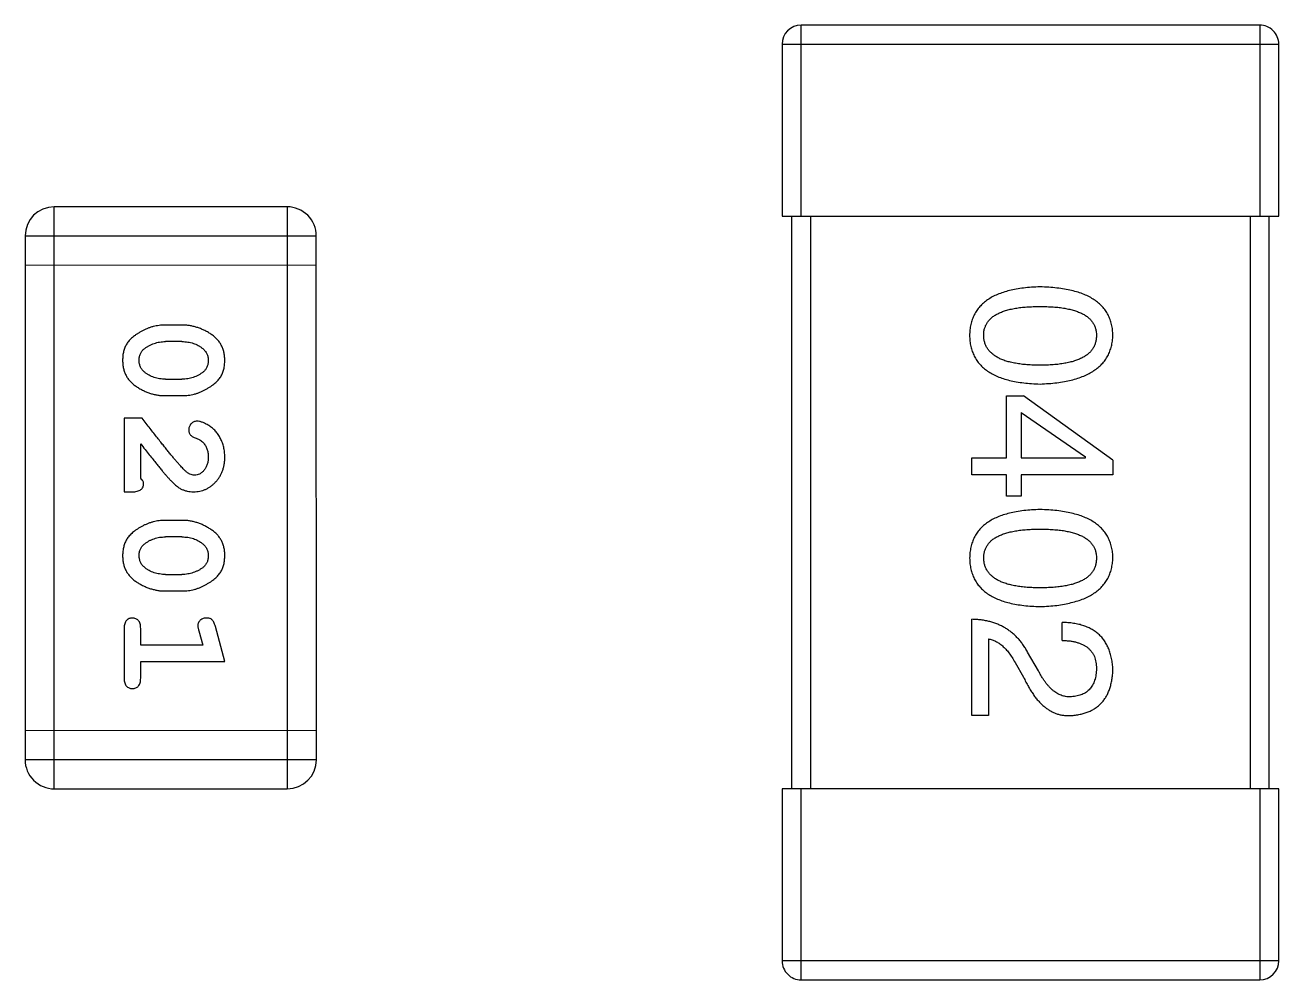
# Model space of a CAD drawing. Header units: millimetres. Extents: x 0 to 297, y 0 to 210.
# Drawn here: x 222.605 to 223.918, y 129.72 to 130.72 of the extents above; entities that cross this region are included whole.
import ezdxf

# ---------------------------------------------------------------- set-up
doc = ezdxf.new("R2010")
doc.units = ezdxf.units.MM
doc.layers.get('0').update_dxf_attribs({"linetype": 'CONTINUOUS'})

msp = doc.modelspace()

# ---------------------------------------------------------------- linework, layer by layer
at = {"color": 7, "linetype": 'Continuous'}
for p, q in [((223.4175, 130.5199), (223.4175, 130.7199)), ((223.8975, 130.7199), (223.4175, 130.7199)), ((223.8975, 130.7199), (223.8975, 130.5199)), ((223.3975, 130.6999), (223.3975, 130.5199)), ((223.3975, 130.6999), (223.9175, 130.6999)), ((223.9175, 130.5199), (223.9175, 130.6999)), ((222.6357, 129.92), (222.6357, 130.5296)), ((222.8795, 130.5296), (222.6357, 130.5296)), ((222.8795, 130.5296), (222.8796, 129.92)), ((223.3975, 130.5199), (223.9175, 130.5199)), ((223.4075, 130.5199), (223.4076, 129.9199)), ((223.4276, 129.9199), (223.4275, 130.5199)), ((223.8875, 130.5199), (223.8876, 129.9199)), ((223.9076, 129.9199), (223.9075, 130.5199)), ((222.6052, 130.4991), (222.6053, 129.9505)), ((222.6052, 130.4991), (222.91, 130.4991)), ((222.9101, 129.9505), (222.91, 130.4991)), ((222.6052, 130.4686), (222.91, 130.4687)), ((222.7696, 130.4057), (222.7519, 130.4057)), ((222.7694, 130.3884), (222.7521, 130.3884)), ((222.7522, 130.3491), (222.7694, 130.3491)), ((222.7519, 130.3318), (222.7696, 130.3318)), ((223.6324, 130.2668), (223.6324, 130.3316)), ((223.6324, 130.3316), (223.6504, 130.3316)), ((223.7438, 130.2644), (223.6504, 130.3316)), ((223.6479, 130.3143), (223.6479, 130.2668)), ((223.6479, 130.3143), (223.7152, 130.2676)), ((222.7088, 130.3082), (222.7089, 130.2311)), ((222.7277, 130.3082), (222.7088, 130.3082)), ((222.7262, 130.2452), (222.7262, 130.2814)), ((223.5963, 130.2488), (223.5963, 130.2668)), ((223.5963, 130.2668), (223.6324, 130.2668)), ((223.6479, 130.2668), (223.7152, 130.2668)), ((223.7152, 130.2668), (223.7152, 130.2676)), ((223.7438, 130.2644), (223.7439, 130.2488)), ((223.6324, 130.2488), (223.5963, 130.2488)), ((223.6324, 130.2266), (223.6324, 130.2488)), ((223.648, 130.2488), (223.648, 130.2266)), ((223.7439, 130.2488), (223.648, 130.2488)), ((222.7089, 130.2311), (222.7167, 130.2311)), ((223.648, 130.2266), (223.6324, 130.2266)), ((222.7696, 130.2012), (222.7519, 130.2012)), ((222.7694, 130.1839), (222.7522, 130.1839)), ((222.7522, 130.1446), (222.7694, 130.1446)), ((222.7519, 130.1273), (222.7697, 130.1273)), ((223.5963, 129.9968), (223.5963, 130.0976)), ((223.6906, 130.0755), (223.6906, 130.0943)), ((222.7089, 130.0879), (222.7089, 130.036)), ((222.7262, 130.0706), (222.7262, 130.0879)), ((222.787, 130.0856), (222.7911, 130.0706)), ((222.8143, 130.0533), (222.8044, 130.0899)), ((222.7911, 130.0706), (222.7262, 130.0706)), ((223.6135, 130.0771), (223.6136, 129.9968)), ((222.7262, 130.036), (222.7262, 130.0533)), ((222.7262, 130.0533), (222.8143, 130.0533)), ((223.6414, 130.0525), (223.6504, 130.0369)), ((223.666, 130.0435), (223.6545, 130.0632)), ((223.6136, 129.9968), (223.5963, 129.9968)), ((222.9101, 129.981), (222.6053, 129.9809)), ((222.9101, 129.9505), (222.6053, 129.9505)), ((222.6357, 129.92), (222.8796, 129.92)), ((223.3976, 129.9199), (223.3976, 129.7399)), ((223.9176, 129.9199), (223.3976, 129.9199)), ((223.4176, 129.7199), (223.4176, 129.9199)), ((223.8976, 129.9199), (223.8976, 129.7199)), ((223.9176, 129.7399), (223.9176, 129.9199)), ((223.9176, 129.7399), (223.3976, 129.7399)), ((223.4176, 129.7199), (223.8976, 129.7199))]:
    msp.add_line(p, q, dxfattribs=at)
for centre, radius, start, end in [((223.4175, 130.6999), 0.02, 90.0074, 180.0074), ((223.8975, 130.6999), 0.02, 0.0074, 90.0074), ((222.6357, 130.4991), 0.0305, 90.0074, 180.0074), ((222.8795, 130.4991), 0.0305, 0.0074, 90.0074), ((222.6357, 129.9505), 0.0305, 180.0074, 270.0074), ((222.8796, 129.9505), 0.0305, 270.0074, 0.0074), ((223.4176, 129.7399), 0.02, 180.0074, 270.0074), ((223.8976, 129.7399), 0.02, 270.0074, 0.0074)]:
    msp.add_arc(centre, radius, start, end, dxfattribs=at)
for points, knots in [([(223.6676, 130.4457), (223.6647, 130.4456), (223.6589, 130.4454), (223.6506, 130.4446), (223.6429, 130.4435), (223.6358, 130.442), (223.6292, 130.4401), (223.6231, 130.4379), (223.6176, 130.4353), (223.6127, 130.4323), (223.6083, 130.4289), (223.6045, 130.4252), (223.6013, 130.421), (223.5986, 130.4165), (223.5966, 130.4116), (223.595, 130.4064), (223.5941, 130.4007), (223.5939, 130.3968), (223.5938, 130.3949)], [0, 0, 0, 0, 0.087693, 0.170223, 0.247496, 0.319826, 0.387768, 0.451403, 0.511459, 0.568358, 0.622671, 0.675251, 0.726739, 0.778422, 0.830759, 0.884394, 0.940865, 1, 1, 1, 1]), ([(223.7438, 130.3949), (223.7437, 130.3969), (223.7436, 130.4007), (223.7426, 130.4064), (223.741, 130.4116), (223.7389, 130.4165), (223.7361, 130.421), (223.7328, 130.4252), (223.7289, 130.4289), (223.7243, 130.4323), (223.7193, 130.4353), (223.7136, 130.4379), (223.7073, 130.4402), (223.7005, 130.442), (223.6931, 130.4435), (223.6851, 130.4446), (223.6766, 130.4454), (223.6706, 130.4456), (223.6676, 130.4457)], [0, 0, 0, 0, 0.057911, 0.113262, 0.165956, 0.217443, 0.268511, 0.319665, 0.372, 0.426129, 0.483365, 0.543779, 0.607756, 0.676562, 0.749704, 0.827713, 0.911177, 1, 1, 1, 1]), ([(223.6086, 130.3949), (223.6086, 130.3961), (223.6087, 130.3985), (223.6094, 130.402), (223.6106, 130.4052), (223.6122, 130.4082), (223.6143, 130.4109), (223.6169, 130.4135), (223.6199, 130.4157), (223.6234, 130.4177), (223.6273, 130.4195), (223.6317, 130.421), (223.6366, 130.4223), (223.6419, 130.4234), (223.6477, 130.4242), (223.6539, 130.4248), (223.6606, 130.4251), (223.6652, 130.4252), (223.6676, 130.4252)], [0, 0, 0, 0, 0.049766, 0.097012, 0.143225, 0.188786, 0.235079, 0.282962, 0.333687, 0.387747, 0.445963, 0.508657, 0.576545, 0.649868, 0.72822, 0.812712, 0.903543, 1, 1, 1, 1]), ([(223.6676, 130.4252), (223.67, 130.4252), (223.6746, 130.4251), (223.6813, 130.4248), (223.6875, 130.4242), (223.6933, 130.4234), (223.6986, 130.4223), (223.7035, 130.4211), (223.7079, 130.4195), (223.7118, 130.4177), (223.7153, 130.4157), (223.7183, 130.4135), (223.7209, 130.4109), (223.723, 130.4082), (223.7246, 130.4052), (223.7258, 130.402), (223.7265, 130.3985), (223.7266, 130.3961), (223.7266, 130.3949)], [0, 0, 0, 0, 0.096452, 0.187278, 0.271765, 0.350519, 0.423437, 0.491321, 0.554011, 0.612224, 0.666281, 0.717003, 0.764884, 0.811423, 0.856783, 0.902993, 0.950236, 1, 1, 1, 1]), ([(222.7519, 130.4057), (222.7508, 130.4057), (222.7487, 130.4057), (222.7455, 130.4053), (222.7424, 130.4049), (222.7393, 130.4042), (222.7362, 130.4033), (222.7332, 130.4022), (222.7303, 130.4009), (222.7274, 130.3994), (222.7247, 130.3978), (222.7221, 130.3962), (222.7198, 130.3946), (222.7177, 130.3929), (222.7158, 130.3912), (222.7142, 130.3895), (222.7127, 130.3878), (222.7112, 130.3854), (222.7095, 130.3822), (222.7082, 130.3781), (222.7074, 130.3735), (222.7073, 130.3703), (222.7073, 130.3687)], [0, 0, 0, 0, 0.049886, 0.09882, 0.148132, 0.19689, 0.246038, 0.295176, 0.345305, 0.395692, 0.445312, 0.491875, 0.535813, 0.577009, 0.616081, 0.652689, 0.687585, 0.720206, 0.785062, 0.85223, 0.923759, 1, 1, 1, 1]), ([(222.8142, 130.3689), (222.8142, 130.3704), (222.8141, 130.3732), (222.8134, 130.3772), (222.8123, 130.3811), (222.8107, 130.3847), (222.8086, 130.388), (222.8061, 130.391), (222.8032, 130.3938), (222.7998, 130.3963), (222.7962, 130.3985), (222.7925, 130.4004), (222.7888, 130.402), (222.785, 130.4034), (222.7812, 130.4044), (222.7774, 130.4052), (222.7735, 130.4056), (222.7709, 130.4057), (222.7696, 130.4057)], [0, 0, 0, 0, 0.06692, 0.130834, 0.19258, 0.252759, 0.312631, 0.373411, 0.436359, 0.501894, 0.568244, 0.632472, 0.69556, 0.757163, 0.818592, 0.878885, 0.939235, 1, 1, 1, 1]), ([(223.5938, 130.3949), (223.5939, 130.3929), (223.5941, 130.389), (223.595, 130.3834), (223.5966, 130.3781), (223.5986, 130.3732), (223.6013, 130.3687), (223.6045, 130.3645), (223.6083, 130.3608), (223.6127, 130.3574), (223.6176, 130.3544), (223.6231, 130.3518), (223.6292, 130.3496), (223.6358, 130.3477), (223.6429, 130.3462), (223.6507, 130.3451), (223.6589, 130.3443), (223.6647, 130.3441), (223.6676, 130.344)], [0, 0, 0, 0, 0.059134, 0.115603, 0.169236, 0.221572, 0.273254, 0.32474, 0.377319, 0.431815, 0.488555, 0.548609, 0.612242, 0.680182, 0.75251, 0.829782, 0.91231, 1, 1, 1, 1]), ([(223.6676, 130.3637), (223.6653, 130.3637), (223.6607, 130.3638), (223.6541, 130.3641), (223.6479, 130.3647), (223.6422, 130.3656), (223.6369, 130.3667), (223.6321, 130.368), (223.6277, 130.3695), (223.6238, 130.3714), (223.6203, 130.3735), (223.6173, 130.3758), (223.6147, 130.3783), (223.6125, 130.3812), (223.6108, 130.3842), (223.6096, 130.3876), (223.6088, 130.3911), (223.6087, 130.3936), (223.6086, 130.3949)], [0, 0, 0, 0, 0.094834, 0.184067, 0.267029, 0.344713, 0.417334, 0.484367, 0.546941, 0.604717, 0.65953, 0.710539, 0.759381, 0.806382, 0.853027, 0.900623, 0.949121, 1, 1, 1, 1]), ([(223.6676, 130.344), (223.6706, 130.3442), (223.6765, 130.3444), (223.685, 130.3453), (223.6929, 130.3465), (223.7002, 130.348), (223.707, 130.3499), (223.7132, 130.3522), (223.7189, 130.3548), (223.7239, 130.3579), (223.7285, 130.3612), (223.7324, 130.3649), (223.7358, 130.369), (223.7386, 130.3735), (223.7408, 130.3784), (223.7424, 130.3835), (223.7435, 130.3891), (223.7437, 130.3929), (223.7438, 130.3949)], [0, 0, 0, 0, 0.088475, 0.171606, 0.249595, 0.322626, 0.391327, 0.455765, 0.516374, 0.573675, 0.628522, 0.681161, 0.732559, 0.783563, 0.83504, 0.887639, 0.942585, 1, 1, 1, 1]), ([(223.7266, 130.3949), (223.7266, 130.3936), (223.7265, 130.3912), (223.7258, 130.3876), (223.7246, 130.3843), (223.723, 130.3812), (223.7209, 130.3784), (223.7183, 130.3758), (223.7153, 130.3735), (223.7118, 130.3714), (223.7079, 130.3696), (223.7035, 130.368), (223.6986, 130.3667), (223.6933, 130.3656), (223.6875, 130.3647), (223.6813, 130.3641), (223.6746, 130.3638), (223.67, 130.3637), (223.6676, 130.3637)], [0, 0, 0, 0, 0.050604, 0.098688, 0.145699, 0.191791, 0.238625, 0.286717, 0.337546, 0.391814, 0.449755, 0.512106, 0.579685, 0.652048, 0.730262, 0.814146, 0.904281, 1, 1, 1, 1]), ([(222.7246, 130.3686), (222.7246, 130.3693), (222.7246, 130.3705), (222.7249, 130.3723), (222.7253, 130.374), (222.7259, 130.3756), (222.7266, 130.3771), (222.7275, 130.3784), (222.7286, 130.3797), (222.7294, 130.3804), (222.7299, 130.3808)], [0, 0, 0, 0, 0.139844, 0.271849, 0.399162, 0.521619, 0.6402, 0.758957, 0.87828, 1, 1, 1, 1]), ([(222.7299, 130.3808), (222.7306, 130.3814), (222.7322, 130.3826), (222.7348, 130.3841), (222.7374, 130.3855), (222.7402, 130.3865), (222.743, 130.3874), (222.746, 130.388), (222.749, 130.3883), (222.7511, 130.3884), (222.7521, 130.3884)], [0, 0, 0, 0, 0.124927, 0.248361, 0.370889, 0.492583, 0.61616, 0.741472, 0.869044, 1, 1, 1, 1]), ([(222.7694, 130.3884), (222.7704, 130.3884), (222.7725, 130.3883), (222.7756, 130.388), (222.7785, 130.3875), (222.7813, 130.3866), (222.784, 130.3856), (222.7865, 130.3844), (222.7889, 130.3829), (222.7904, 130.3817), (222.7911, 130.3812)], [0, 0, 0, 0, 0.135446, 0.266257, 0.393419, 0.517936, 0.639137, 0.758785, 0.879345, 1, 1, 1, 1]), ([(222.7911, 130.3812), (222.7916, 130.3807), (222.7925, 130.3799), (222.7937, 130.3786), (222.7947, 130.3772), (222.7955, 130.3757), (222.7962, 130.3741), (222.7966, 130.3724), (222.7969, 130.3706), (222.7969, 130.3694), (222.7969, 130.3688)], [0, 0, 0, 0, 0.13042, 0.256046, 0.378133, 0.498725, 0.620452, 0.742761, 0.869406, 1, 1, 1, 1]), ([(222.7073, 130.3687), (222.7073, 130.3672), (222.7074, 130.3644), (222.7081, 130.3603), (222.7092, 130.3565), (222.7108, 130.3529), (222.7128, 130.3496), (222.7154, 130.3465), (222.7183, 130.3437), (222.7217, 130.3413), (222.7253, 130.3391), (222.729, 130.3371), (222.7327, 130.3355), (222.7364, 130.3341), (222.7402, 130.3331), (222.7441, 130.3323), (222.748, 130.3319), (222.7506, 130.3318), (222.7519, 130.3318)], [0, 0, 0, 0, 0.067217, 0.131051, 0.19272, 0.252824, 0.312745, 0.373449, 0.436041, 0.501494, 0.567761, 0.632087, 0.695096, 0.757109, 0.817993, 0.878657, 0.939311, 1, 1, 1, 1]), ([(222.7304, 130.3563), (222.7299, 130.3567), (222.729, 130.3575), (222.7278, 130.3589), (222.7268, 130.3603), (222.726, 130.3618), (222.7254, 130.3634), (222.7249, 130.365), (222.7246, 130.3668), (222.7246, 130.368), (222.7246, 130.3686)], [0, 0, 0, 0, 0.129853, 0.25607, 0.380154, 0.49978, 0.62208, 0.743277, 0.868791, 1, 1, 1, 1]), ([(222.7696, 130.3318), (222.7707, 130.3318), (222.7728, 130.3318), (222.776, 130.3321), (222.7792, 130.3327), (222.7823, 130.3333), (222.7853, 130.3343), (222.7883, 130.3354), (222.7913, 130.3367), (222.7942, 130.3382), (222.7969, 130.3398), (222.7995, 130.3414), (222.8018, 130.3431), (222.8039, 130.3447), (222.8057, 130.3464), (222.8074, 130.3481), (222.8088, 130.3499), (222.8104, 130.3522), (222.812, 130.3554), (222.8133, 130.3596), (222.8141, 130.3641), (222.8142, 130.3673), (222.8142, 130.3689)], [0, 0, 0, 0, 0.049855, 0.099516, 0.148482, 0.19758, 0.246804, 0.296268, 0.346517, 0.397047, 0.446826, 0.49336, 0.537801, 0.579207, 0.617974, 0.654833, 0.689171, 0.722088, 0.786392, 0.853518, 0.924186, 1, 1, 1, 1]), ([(222.7969, 130.3688), (222.7969, 130.3682), (222.7969, 130.3669), (222.7966, 130.3651), (222.7962, 130.3634), (222.7956, 130.3618), (222.7949, 130.3604), (222.794, 130.359), (222.7929, 130.3577), (222.7921, 130.357), (222.7917, 130.3567)], [0, 0, 0, 0, 0.138115, 0.270177, 0.397547, 0.520057, 0.63869, 0.757499, 0.878226, 1, 1, 1, 1]), ([(222.7522, 130.3491), (222.7511, 130.3491), (222.749, 130.3492), (222.746, 130.3495), (222.743, 130.35), (222.7402, 130.3509), (222.7375, 130.3518), (222.735, 130.3531), (222.7326, 130.3546), (222.7311, 130.3557), (222.7304, 130.3563)], [0, 0, 0, 0, 0.135449, 0.266263, 0.393429, 0.516942, 0.639128, 0.758779, 0.879341, 1, 1, 1, 1]), ([(222.7917, 130.3567), (222.7909, 130.356), (222.7893, 130.3548), (222.7867, 130.3533), (222.7841, 130.352), (222.7813, 130.3509), (222.7785, 130.3501), (222.7755, 130.3495), (222.7725, 130.3492), (222.7704, 130.3491), (222.7694, 130.3491)], [0, 0, 0, 0, 0.125331, 0.248948, 0.371201, 0.494032, 0.616811, 0.742104, 0.868849, 1, 1, 1, 1]), ([(222.7727, 130.2532), (222.7723, 130.2536), (222.7713, 130.2546), (222.7697, 130.2562), (222.768, 130.2581), (222.7661, 130.2602), (222.7639, 130.2627), (222.7616, 130.2654), (222.7591, 130.2684), (222.7564, 130.2717), (222.7535, 130.2753), (222.7504, 130.2792), (222.7471, 130.2833), (222.7436, 130.2877), (222.7399, 130.2925), (222.736, 130.2974), (222.7319, 130.3027), (222.7291, 130.3063), (222.7277, 130.3082)], [0, 0, 0, 0, 0.026647, 0.057942, 0.094152, 0.134806, 0.180631, 0.231142, 0.286385, 0.346321, 0.411439, 0.481035, 0.555329, 0.634592, 0.718826, 0.807759, 0.901393, 1, 1, 1, 1]), ([(222.7849, 130.305), (222.7844, 130.305), (222.7833, 130.3049), (222.7817, 130.3044), (222.7803, 130.3036), (222.779, 130.3025), (222.7779, 130.3011), (222.7771, 130.2996), (222.7766, 130.2979), (222.7765, 130.2968), (222.7765, 130.2962)], [0, 0, 0, 0, 0.120856, 0.239483, 0.360995, 0.490166, 0.620982, 0.746416, 0.870253, 1, 1, 1, 1]), ([(222.8143, 130.2678), (222.8142, 130.2695), (222.8141, 130.2728), (222.8132, 130.2778), (222.8118, 130.2825), (222.8098, 130.287), (222.8074, 130.2911), (222.8045, 130.2948), (222.8013, 130.2979), (222.7977, 130.3005), (222.7941, 130.3024), (222.7908, 130.3039), (222.7878, 130.3048), (222.7858, 130.305), (222.7849, 130.305)], [0, 0, 0, 0, 0.098286, 0.193983, 0.289056, 0.384352, 0.477435, 0.566197, 0.652355, 0.737986, 0.818188, 0.887401, 0.94802, 1, 1, 1, 1]), ([(222.7765, 130.2962), (222.7765, 130.2957), (222.7766, 130.2948), (222.7768, 130.2934), (222.7773, 130.2921), (222.778, 130.291), (222.7789, 130.29), (222.7801, 130.2891), (222.7815, 130.2883), (222.7825, 130.2879), (222.7831, 130.2877)], [0, 0, 0, 0, 0.127347, 0.246131, 0.359406, 0.470543, 0.586092, 0.711469, 0.847022, 1, 1, 1, 1]), ([(222.7831, 130.2877), (222.784, 130.2874), (222.7857, 130.2868), (222.7879, 130.2856), (222.79, 130.2843), (222.791, 130.2833), (222.7916, 130.2828)], [0, 0, 0, 0, 0.285518, 0.544185, 0.781367, 1, 1, 1, 1]), ([(222.7262, 130.2814), (222.7277, 130.2794), (222.7307, 130.2756), (222.735, 130.2701), (222.739, 130.2652), (222.7425, 130.2607), (222.7457, 130.2568), (222.7485, 130.2533), (222.751, 130.2504), (222.7525, 130.2487), (222.7532, 130.2479)], [0, 0, 0, 0, 0.176662, 0.337826, 0.484741, 0.617764, 0.73494, 0.837793, 0.926412, 1, 1, 1, 1]), ([(222.7916, 130.2828), (222.792, 130.2823), (222.7928, 130.2813), (222.794, 130.2796), (222.7949, 130.2779), (222.7956, 130.2761), (222.7962, 130.2742), (222.7966, 130.2722), (222.7969, 130.2701), (222.7969, 130.2686), (222.7969, 130.2679)], [0, 0, 0, 0, 0.121873, 0.243139, 0.363336, 0.485133, 0.607572, 0.734701, 0.864814, 1, 1, 1, 1]), ([(222.7815, 130.2311), (222.7826, 130.2311), (222.7848, 130.2312), (222.788, 130.2317), (222.7911, 130.2325), (222.7941, 130.2336), (222.797, 130.2351), (222.7997, 130.2369), (222.8023, 130.239), (222.8047, 130.2414), (222.8069, 130.244), (222.8089, 130.2469), (222.8106, 130.2499), (222.8119, 130.2531), (222.813, 130.2565), (222.8137, 130.2601), (222.8142, 130.2639), (222.8142, 130.2665), (222.8143, 130.2678)], [0, 0, 0, 0, 0.060981, 0.120256, 0.178148, 0.236115, 0.293993, 0.352864, 0.413358, 0.476056, 0.539296, 0.602396, 0.665116, 0.728325, 0.792919, 0.859317, 0.928302, 1, 1, 1, 1]), ([(222.7969, 130.2679), (222.7969, 130.2665), (222.7968, 130.2638), (222.796, 130.26), (222.7946, 130.2566), (222.7927, 130.2537), (222.7904, 130.2514), (222.7879, 130.2496), (222.7852, 130.2486), (222.7834, 130.2485), (222.7824, 130.2484)], [0, 0, 0, 0, 0.156344, 0.299348, 0.4327, 0.561, 0.682299, 0.791883, 0.89611, 1, 1, 1, 1]), ([(222.7824, 130.2484), (222.7816, 130.2485), (222.78, 130.2486), (222.7776, 130.2496), (222.7751, 130.2511), (222.7735, 130.2524), (222.7727, 130.2532)], [0, 0, 0, 0, 0.212836, 0.442809, 0.70317, 1, 1, 1, 1]), ([(222.7167, 130.2311), (222.7178, 130.2311), (222.7198, 130.2311), (222.7225, 130.2316), (222.7247, 130.2323), (222.7265, 130.2333), (222.7278, 130.2346), (222.7287, 130.2362), (222.7292, 130.2379), (222.7293, 130.2391), (222.7293, 130.2397)], [0, 0, 0, 0, 0.1844, 0.34094, 0.473574, 0.586824, 0.690029, 0.789175, 0.890445, 1, 1, 1, 1]), ([(222.7293, 130.2397), (222.7293, 130.2402), (222.7292, 130.2411), (222.7285, 130.2425), (222.7275, 130.2439), (222.7266, 130.2448), (222.7262, 130.2452)], [0, 0, 0, 0, 0.20611, 0.432681, 0.695597, 1, 1, 1, 1]), ([(222.7532, 130.2479), (222.754, 130.247), (222.7555, 130.2453), (222.7577, 130.2429), (222.7598, 130.2408), (222.7618, 130.2389), (222.7636, 130.2373), (222.7654, 130.236), (222.767, 130.2348), (222.7691, 130.2337), (222.7717, 130.2327), (222.7748, 130.2317), (222.7781, 130.2312), (222.7804, 130.2311), (222.7815, 130.2311)], [0, 0, 0, 0, 0.103002, 0.197728, 0.285279, 0.365235, 0.437224, 0.502446, 0.560545, 0.611446, 0.707576, 0.80349, 0.900532, 1, 1, 1, 1]), ([(223.6676, 130.2125), (223.6647, 130.2124), (223.659, 130.2122), (223.6507, 130.2115), (223.6429, 130.2104), (223.6358, 130.2088), (223.6292, 130.207), (223.6231, 130.2047), (223.6176, 130.2021), (223.6127, 130.1991), (223.6083, 130.1958), (223.6045, 130.192), (223.6013, 130.1879), (223.5987, 130.1833), (223.5966, 130.1785), (223.5951, 130.1732), (223.5941, 130.1676), (223.594, 130.1637), (223.5939, 130.1617)], [0, 0, 0, 0, 0.087693, 0.170223, 0.247496, 0.319826, 0.387768, 0.451403, 0.511459, 0.568358, 0.622671, 0.675251, 0.726739, 0.778422, 0.830759, 0.884394, 0.940865, 1, 1, 1, 1]), ([(223.7439, 130.1617), (223.7438, 130.1637), (223.7436, 130.1676), (223.7426, 130.1732), (223.741, 130.1785), (223.7389, 130.1834), (223.7362, 130.1879), (223.7328, 130.192), (223.7289, 130.1958), (223.7244, 130.1991), (223.7193, 130.2022), (223.7136, 130.2047), (223.7074, 130.207), (223.7005, 130.2088), (223.6931, 130.2104), (223.6851, 130.2115), (223.6766, 130.2122), (223.6707, 130.2124), (223.6676, 130.2125)], [0, 0, 0, 0, 0.057911, 0.113262, 0.165956, 0.217443, 0.268511, 0.319665, 0.372, 0.426129, 0.483365, 0.543779, 0.607756, 0.676562, 0.749704, 0.827713, 0.911177, 1, 1, 1, 1]), ([(222.7519, 130.2012), (222.7508, 130.2012), (222.7487, 130.2011), (222.7455, 130.2008), (222.7424, 130.2004), (222.7393, 130.1996), (222.7363, 130.1988), (222.7333, 130.1976), (222.7303, 130.1964), (222.7274, 130.1949), (222.7247, 130.1933), (222.7221, 130.1917), (222.7198, 130.1901), (222.7177, 130.1884), (222.7159, 130.1867), (222.7142, 130.185), (222.7128, 130.1833), (222.7112, 130.1809), (222.7096, 130.1777), (222.7083, 130.1735), (222.7074, 130.169), (222.7073, 130.1658), (222.7073, 130.1641)], [0, 0, 0, 0, 0.049886, 0.09882, 0.148132, 0.19689, 0.246038, 0.295176, 0.345305, 0.395692, 0.445312, 0.491875, 0.535813, 0.577009, 0.616081, 0.652689, 0.687585, 0.720206, 0.785062, 0.85223, 0.923759, 1, 1, 1, 1]), ([(222.8143, 130.1644), (222.8142, 130.1658), (222.8142, 130.1687), (222.8134, 130.1727), (222.8123, 130.1766), (222.8107, 130.1802), (222.8087, 130.1834), (222.8062, 130.1865), (222.8032, 130.1893), (222.7998, 130.1917), (222.7962, 130.1939), (222.7925, 130.1959), (222.7888, 130.1975), (222.7851, 130.1989), (222.7813, 130.1999), (222.7774, 130.2007), (222.7736, 130.2011), (222.771, 130.2012), (222.7696, 130.2012)], [0, 0, 0, 0, 0.06692, 0.130834, 0.19258, 0.252759, 0.312631, 0.373411, 0.436359, 0.501894, 0.568244, 0.632472, 0.69556, 0.757163, 0.818592, 0.878885, 0.939235, 1, 1, 1, 1]), ([(222.7299, 130.1762), (222.7307, 130.1769), (222.7322, 130.1781), (222.7348, 130.1796), (222.7374, 130.181), (222.7402, 130.182), (222.743, 130.1828), (222.746, 130.1835), (222.7491, 130.1838), (222.7511, 130.1839), (222.7522, 130.1839)], [0, 0, 0, 0, 0.124927, 0.248361, 0.370889, 0.492583, 0.61616, 0.741472, 0.869044, 1, 1, 1, 1]), ([(222.7694, 130.1839), (222.7704, 130.1839), (222.7725, 130.1838), (222.7756, 130.1835), (222.7785, 130.1829), (222.7813, 130.1821), (222.784, 130.1811), (222.7865, 130.1798), (222.7889, 130.1784), (222.7904, 130.1772), (222.7912, 130.1766)], [0, 0, 0, 0, 0.135446, 0.266257, 0.393419, 0.517936, 0.639137, 0.758785, 0.879345, 1, 1, 1, 1]), ([(223.6086, 130.1617), (223.6087, 130.1629), (223.6088, 130.1653), (223.6094, 130.1688), (223.6106, 130.1721), (223.6123, 130.175), (223.6143, 130.1778), (223.6169, 130.1803), (223.6199, 130.1825), (223.6234, 130.1845), (223.6274, 130.1863), (223.6318, 130.1879), (223.6366, 130.1891), (223.6419, 130.1902), (223.6477, 130.191), (223.6539, 130.1916), (223.6606, 130.192), (223.6653, 130.192), (223.6676, 130.192)], [0, 0, 0, 0, 0.049766, 0.097012, 0.143225, 0.188786, 0.235079, 0.282962, 0.333687, 0.387747, 0.445963, 0.508657, 0.576545, 0.649868, 0.72822, 0.812712, 0.903543, 1, 1, 1, 1]), ([(223.6676, 130.192), (223.67, 130.192), (223.6746, 130.192), (223.6813, 130.1916), (223.6876, 130.191), (223.6933, 130.1903), (223.6986, 130.1891), (223.7035, 130.1879), (223.7079, 130.1863), (223.7118, 130.1846), (223.7153, 130.1826), (223.7184, 130.1803), (223.7209, 130.1778), (223.723, 130.1751), (223.7247, 130.1721), (223.7258, 130.1688), (223.7265, 130.1653), (223.7266, 130.1629), (223.7266, 130.1617)], [0, 0, 0, 0, 0.096452, 0.187278, 0.271765, 0.350519, 0.423437, 0.491321, 0.554011, 0.612224, 0.666281, 0.717003, 0.764884, 0.811423, 0.856783, 0.902993, 0.950236, 1, 1, 1, 1]), ([(222.7246, 130.1641), (222.7246, 130.1647), (222.7246, 130.166), (222.7249, 130.1678), (222.7253, 130.1695), (222.7259, 130.1711), (222.7266, 130.1726), (222.7275, 130.1739), (222.7286, 130.1751), (222.7295, 130.1759), (222.7299, 130.1762)], [0, 0, 0, 0, 0.139844, 0.271849, 0.399162, 0.521619, 0.6402, 0.758957, 0.87828, 1, 1, 1, 1]), ([(222.7912, 130.1766), (222.7916, 130.1762), (222.7925, 130.1754), (222.7937, 130.1741), (222.7947, 130.1727), (222.7955, 130.1712), (222.7962, 130.1696), (222.7966, 130.1679), (222.7969, 130.1661), (222.7969, 130.1649), (222.797, 130.1643)], [0, 0, 0, 0, 0.13042, 0.256046, 0.378133, 0.498725, 0.620452, 0.742761, 0.869406, 1, 1, 1, 1]), ([(222.7073, 130.1641), (222.7073, 130.1627), (222.7074, 130.1599), (222.7081, 130.1558), (222.7092, 130.152), (222.7108, 130.1484), (222.7129, 130.1451), (222.7154, 130.142), (222.7183, 130.1392), (222.7217, 130.1368), (222.7253, 130.1346), (222.729, 130.1326), (222.7327, 130.131), (222.7365, 130.1296), (222.7403, 130.1286), (222.7441, 130.1278), (222.748, 130.1273), (222.7506, 130.1273), (222.7519, 130.1273)], [0, 0, 0, 0, 0.067217, 0.131051, 0.19272, 0.252824, 0.312745, 0.373449, 0.436041, 0.501494, 0.567761, 0.632087, 0.695096, 0.757109, 0.817993, 0.878657, 0.939311, 1, 1, 1, 1]), ([(222.7304, 130.1518), (222.7299, 130.1522), (222.729, 130.153), (222.7278, 130.1543), (222.7268, 130.1558), (222.726, 130.1573), (222.7254, 130.1589), (222.7249, 130.1605), (222.7247, 130.1623), (222.7246, 130.1635), (222.7246, 130.1641)], [0, 0, 0, 0, 0.129853, 0.25607, 0.380154, 0.49978, 0.62208, 0.743277, 0.868791, 1, 1, 1, 1]), ([(222.7697, 130.1273), (222.7707, 130.1273), (222.7729, 130.1273), (222.7761, 130.1276), (222.7792, 130.1282), (222.7823, 130.1288), (222.7854, 130.1297), (222.7884, 130.1309), (222.7913, 130.1321), (222.7942, 130.1336), (222.7969, 130.1353), (222.7995, 130.1369), (222.8018, 130.1385), (222.8039, 130.1402), (222.8058, 130.1419), (222.8074, 130.1436), (222.8088, 130.1454), (222.8104, 130.1477), (222.812, 130.1509), (222.8133, 130.1551), (222.8141, 130.1596), (222.8142, 130.1628), (222.8143, 130.1644)], [0, 0, 0, 0, 0.049855, 0.099516, 0.148482, 0.19758, 0.246804, 0.296268, 0.346517, 0.397047, 0.446826, 0.49336, 0.537801, 0.579207, 0.617974, 0.654833, 0.689171, 0.722088, 0.786392, 0.853518, 0.924186, 1, 1, 1, 1]), ([(222.797, 130.1643), (222.797, 130.1637), (222.7969, 130.1624), (222.7967, 130.1606), (222.7963, 130.1589), (222.7957, 130.1573), (222.7949, 130.1559), (222.794, 130.1545), (222.7929, 130.1532), (222.7921, 130.1525), (222.7917, 130.1521)], [0, 0, 0, 0, 0.138115, 0.270177, 0.397547, 0.520057, 0.63869, 0.757499, 0.878226, 1, 1, 1, 1]), ([(223.5939, 130.1617), (223.594, 130.1597), (223.5941, 130.1558), (223.5951, 130.1502), (223.5966, 130.145), (223.5987, 130.1401), (223.6013, 130.1355), (223.6046, 130.1314), (223.6084, 130.1276), (223.6127, 130.1243), (223.6177, 130.1213), (223.6231, 130.1187), (223.6292, 130.1164), (223.6358, 130.1146), (223.643, 130.1131), (223.6507, 130.112), (223.659, 130.1112), (223.6647, 130.111), (223.6676, 130.1109)], [0, 0, 0, 0, 0.059134, 0.115603, 0.169236, 0.221572, 0.273254, 0.32474, 0.377319, 0.431815, 0.488555, 0.548609, 0.612242, 0.680182, 0.75251, 0.829782, 0.91231, 1, 1, 1, 1]), ([(223.6676, 130.1306), (223.6653, 130.1306), (223.6607, 130.1306), (223.6541, 130.131), (223.648, 130.1316), (223.6423, 130.1324), (223.637, 130.1335), (223.6321, 130.1348), (223.6278, 130.1364), (223.6238, 130.1382), (223.6203, 130.1403), (223.6173, 130.1426), (223.6147, 130.1452), (223.6126, 130.148), (223.6109, 130.1511), (223.6096, 130.1544), (223.6089, 130.158), (223.6087, 130.1604), (223.6086, 130.1617)], [0, 0, 0, 0, 0.094834, 0.184067, 0.267029, 0.344713, 0.417334, 0.484367, 0.546941, 0.604717, 0.65953, 0.710539, 0.759381, 0.806382, 0.853027, 0.900623, 0.949121, 1, 1, 1, 1]), ([(223.7266, 130.1617), (223.7266, 130.1605), (223.7265, 130.158), (223.7258, 130.1544), (223.7247, 130.1511), (223.723, 130.148), (223.7209, 130.1452), (223.7184, 130.1426), (223.7153, 130.1403), (223.7119, 130.1382), (223.7079, 130.1364), (223.7035, 130.1348), (223.6987, 130.1335), (223.6933, 130.1324), (223.6876, 130.1316), (223.6813, 130.131), (223.6746, 130.1306), (223.67, 130.1306), (223.6676, 130.1306)], [0, 0, 0, 0, 0.050604, 0.098688, 0.145699, 0.191791, 0.238625, 0.286717, 0.337546, 0.391814, 0.449755, 0.512106, 0.579685, 0.652048, 0.730262, 0.814146, 0.904281, 1, 1, 1, 1]), ([(223.6676, 130.1109), (223.6707, 130.111), (223.6765, 130.1113), (223.685, 130.1121), (223.6929, 130.1133), (223.7002, 130.1149), (223.707, 130.1168), (223.7132, 130.119), (223.7189, 130.1217), (223.724, 130.1247), (223.7285, 130.1281), (223.7324, 130.1318), (223.7358, 130.1359), (223.7386, 130.1404), (223.7408, 130.1452), (223.7424, 130.1504), (223.7435, 130.1559), (223.7437, 130.1598), (223.7439, 130.1617)], [0, 0, 0, 0, 0.088475, 0.171606, 0.249595, 0.322626, 0.391327, 0.455765, 0.516374, 0.573675, 0.628522, 0.681161, 0.732559, 0.783563, 0.83504, 0.887639, 0.942585, 1, 1, 1, 1]), ([(222.7522, 130.1446), (222.7511, 130.1446), (222.749, 130.1446), (222.746, 130.145), (222.743, 130.1455), (222.7403, 130.1464), (222.7376, 130.1473), (222.735, 130.1486), (222.7326, 130.1501), (222.7311, 130.1512), (222.7304, 130.1518)], [0, 0, 0, 0, 0.135449, 0.266263, 0.393429, 0.516942, 0.639128, 0.758779, 0.879341, 1, 1, 1, 1]), ([(222.7917, 130.1521), (222.7909, 130.1515), (222.7893, 130.1503), (222.7867, 130.1488), (222.7841, 130.1475), (222.7813, 130.1464), (222.7785, 130.1456), (222.7755, 130.145), (222.7725, 130.1446), (222.7704, 130.1446), (222.7694, 130.1446)], [0, 0, 0, 0, 0.125331, 0.248948, 0.371201, 0.494032, 0.616811, 0.742104, 0.868849, 1, 1, 1, 1]), ([(222.7175, 130.0989), (222.7169, 130.0989), (222.7157, 130.0988), (222.714, 130.0983), (222.7125, 130.0975), (222.7112, 130.0964), (222.7101, 130.0948), (222.7094, 130.0928), (222.7089, 130.0905), (222.7089, 130.0888), (222.7089, 130.0879)], [0, 0, 0, 0, 0.115051, 0.223278, 0.329269, 0.437893, 0.554681, 0.682591, 0.83103, 1, 1, 1, 1]), ([(222.7262, 130.0879), (222.7262, 130.0888), (222.7261, 130.0905), (222.7257, 130.0928), (222.7249, 130.0948), (222.7238, 130.0964), (222.7225, 130.0975), (222.721, 130.0983), (222.7193, 130.0988), (222.7181, 130.0989), (222.7175, 130.0989)], [0, 0, 0, 0, 0.169102, 0.317658, 0.446239, 0.563118, 0.671828, 0.776546, 0.884858, 1, 1, 1, 1]), ([(222.7952, 130.0989), (222.7946, 130.0989), (222.7934, 130.0989), (222.7916, 130.0984), (222.79, 130.0977), (222.7886, 130.0967), (222.7874, 130.0955), (222.7866, 130.0941), (222.7861, 130.0926), (222.786, 130.0916), (222.786, 130.0911)], [0, 0, 0, 0, 0.138815, 0.27042, 0.39836, 0.52875, 0.654955, 0.771147, 0.884581, 1, 1, 1, 1]), ([(222.786, 130.0911), (222.786, 130.0907), (222.786, 130.09), (222.7862, 130.0887), (222.7866, 130.0873), (222.7868, 130.0862), (222.787, 130.0856)], [0, 0, 0, 0, 0.183151, 0.413144, 0.682305, 1, 1, 1, 1]), ([(222.8044, 130.0899), (222.8041, 130.0908), (222.8037, 130.0923), (222.8028, 130.0944), (222.8019, 130.096), (222.8009, 130.0972), (222.7997, 130.098), (222.7984, 130.0986), (222.7969, 130.0989), (222.7958, 130.0989), (222.7952, 130.0989)], [0, 0, 0, 0, 0.187321, 0.344927, 0.475328, 0.579604, 0.674244, 0.773631, 0.882025, 1, 1, 1, 1]), ([(223.6545, 130.0632), (223.6538, 130.0645), (223.6523, 130.0672), (223.6497, 130.071), (223.6471, 130.0746), (223.6442, 130.0779), (223.6412, 130.081), (223.6379, 130.0838), (223.6346, 130.0863), (223.631, 130.0886), (223.6273, 130.0907), (223.6233, 130.0924), (223.6193, 130.0939), (223.615, 130.0952), (223.6106, 130.0962), (223.606, 130.0969), (223.6012, 130.0974), (223.598, 130.0975), (223.5963, 130.0976)], [0, 0, 0, 0, 0.065828, 0.130094, 0.192451, 0.254037, 0.313974, 0.373757, 0.433048, 0.492243, 0.551902, 0.611758, 0.672678, 0.734814, 0.798569, 0.863693, 0.930488, 1, 1, 1, 1]), ([(223.7439, 130.0435), (223.7438, 130.0455), (223.7436, 130.0495), (223.7428, 130.0552), (223.7416, 130.0605), (223.74, 130.0654), (223.7381, 130.0699), (223.7357, 130.0741), (223.733, 130.0779), (223.7298, 130.0813), (223.7262, 130.0843), (223.7223, 130.0869), (223.718, 130.0891), (223.7132, 130.0909), (223.7081, 130.0924), (223.7026, 130.0934), (223.6967, 130.0941), (223.6927, 130.0942), (223.6906, 130.0943)], [0, 0, 0, 0, 0.07282, 0.141057, 0.2062, 0.267672, 0.326735, 0.383519, 0.439188, 0.494454, 0.549628, 0.605958, 0.66397, 0.72402, 0.787502, 0.854127, 0.925065, 1, 1, 1, 1]), ([(223.6135, 130.0771), (223.6148, 130.0768), (223.6175, 130.0763), (223.6212, 130.0747), (223.6249, 130.0725), (223.6284, 130.0697), (223.6319, 130.0663), (223.6352, 130.0623), (223.6384, 130.0576), (223.6404, 130.0543), (223.6414, 130.0525)], [0, 0, 0, 0, 0.103034, 0.208166, 0.318255, 0.434664, 0.559728, 0.695394, 0.841708, 1, 1, 1, 1]), ([(223.6906, 130.0755), (223.6921, 130.0754), (223.6949, 130.0753), (223.699, 130.0749), (223.7028, 130.0743), (223.7063, 130.0734), (223.7096, 130.0723), (223.7126, 130.071), (223.7153, 130.0695), (223.7177, 130.0677), (223.7198, 130.0658), (223.7216, 130.0636), (223.7232, 130.0612), (223.7245, 130.0586), (223.7255, 130.0557), (223.7261, 130.0527), (223.7266, 130.0494), (223.7266, 130.0471), (223.7267, 130.046)], [0, 0, 0, 0, 0.082594, 0.15978, 0.232961, 0.301462, 0.365595, 0.426678, 0.484662, 0.540809, 0.595146, 0.648401, 0.702272, 0.757102, 0.813447, 0.872233, 0.934055, 1, 1, 1, 1]), ([(223.7004, 130.0165), (223.6996, 130.0164), (223.698, 130.0163), (223.6956, 130.0165), (223.6932, 130.0169), (223.6909, 130.0175), (223.6886, 130.0184), (223.6863, 130.0195), (223.6841, 130.0208), (223.682, 130.0224), (223.6798, 130.0242), (223.6777, 130.0263), (223.6757, 130.0286), (223.6736, 130.0311), (223.6717, 130.0338), (223.6697, 130.0368), (223.6678, 130.0401), (223.6666, 130.0423), (223.666, 130.0435)], [0, 0, 0, 0, 0.052237, 0.103888, 0.155485, 0.207395, 0.259864, 0.31356, 0.369176, 0.4266, 0.486836, 0.550048, 0.61567, 0.685271, 0.75824, 0.834614, 0.915635, 1, 1, 1, 1]), ([(223.6996, 129.9968), (223.7013, 129.9969), (223.7046, 129.9972), (223.7094, 129.998), (223.7139, 129.9991), (223.718, 130.0005), (223.7219, 130.0023), (223.7255, 130.0044), (223.7287, 130.0069), (223.7317, 130.0096), (223.7343, 130.0128), (223.7366, 130.0162), (223.7386, 130.0199), (223.7403, 130.024), (223.7416, 130.0284), (223.7427, 130.0332), (223.7435, 130.0382), (223.7438, 130.0417), (223.7439, 130.0435)], [0, 0, 0, 0, 0.070688, 0.137741, 0.201612, 0.262778, 0.321223, 0.378455, 0.434411, 0.490146, 0.546362, 0.603392, 0.662208, 0.723401, 0.787372, 0.85442, 0.925153, 1, 1, 1, 1]), ([(223.7267, 130.046), (223.7266, 130.0448), (223.7265, 130.0426), (223.7262, 130.0395), (223.7255, 130.0365), (223.7248, 130.0337), (223.7238, 130.0311), (223.7227, 130.0287), (223.7213, 130.0266), (223.7198, 130.0246), (223.718, 130.0229), (223.7161, 130.0213), (223.7139, 130.02), (223.7116, 130.0188), (223.7091, 130.018), (223.7064, 130.0172), (223.7035, 130.0167), (223.7015, 130.0165), (223.7004, 130.0165)], [0, 0, 0, 0, 0.076112, 0.148436, 0.216883, 0.281466, 0.34298, 0.402356, 0.459881, 0.51546, 0.571111, 0.62658, 0.683162, 0.741007, 0.801404, 0.863825, 0.930544, 1, 1, 1, 1]), ([(222.7089, 130.036), (222.7089, 130.0351), (222.7089, 130.0334), (222.7094, 130.0311), (222.7101, 130.0291), (222.7112, 130.0276), (222.7125, 130.0264), (222.7141, 130.0256), (222.7157, 130.0251), (222.7169, 130.025), (222.7175, 130.025)], [0, 0, 0, 0, 0.169012, 0.317488, 0.445429, 0.560977, 0.67065, 0.776666, 0.88492, 1, 1, 1, 1]), ([(222.7175, 130.025), (222.7181, 130.025), (222.7193, 130.0251), (222.721, 130.0256), (222.7225, 130.0264), (222.7238, 130.0276), (222.7249, 130.0292), (222.7257, 130.0311), (222.7261, 130.0334), (222.7262, 130.0351), (222.7262, 130.036)], [0, 0, 0, 0, 0.11517, 0.223509, 0.328254, 0.438012, 0.553651, 0.682263, 0.830856, 1, 1, 1, 1]), ([(223.6504, 130.0369), (223.6512, 130.0352), (223.6527, 130.0319), (223.6553, 130.0272), (223.6578, 130.0228), (223.6605, 130.0188), (223.6633, 130.0151), (223.6661, 130.0117), (223.6691, 130.0087), (223.6721, 130.006), (223.6752, 130.0036), (223.6784, 130.0016), (223.6818, 130), (223.6851, 129.9986), (223.6886, 129.9976), (223.6922, 129.997), (223.6959, 129.9967), (223.6984, 129.9967), (223.6996, 129.9968)], [0, 0, 0, 0, 0.082731, 0.161257, 0.236138, 0.307554, 0.375712, 0.440848, 0.502916, 0.562567, 0.619798, 0.675716, 0.73039, 0.78386, 0.837315, 0.890547, 0.944917, 1, 1, 1, 1])]:
    msp.add_open_spline(points, degree=3, knots=knots, dxfattribs=at)

doc.saveas('drawing.dxf')
